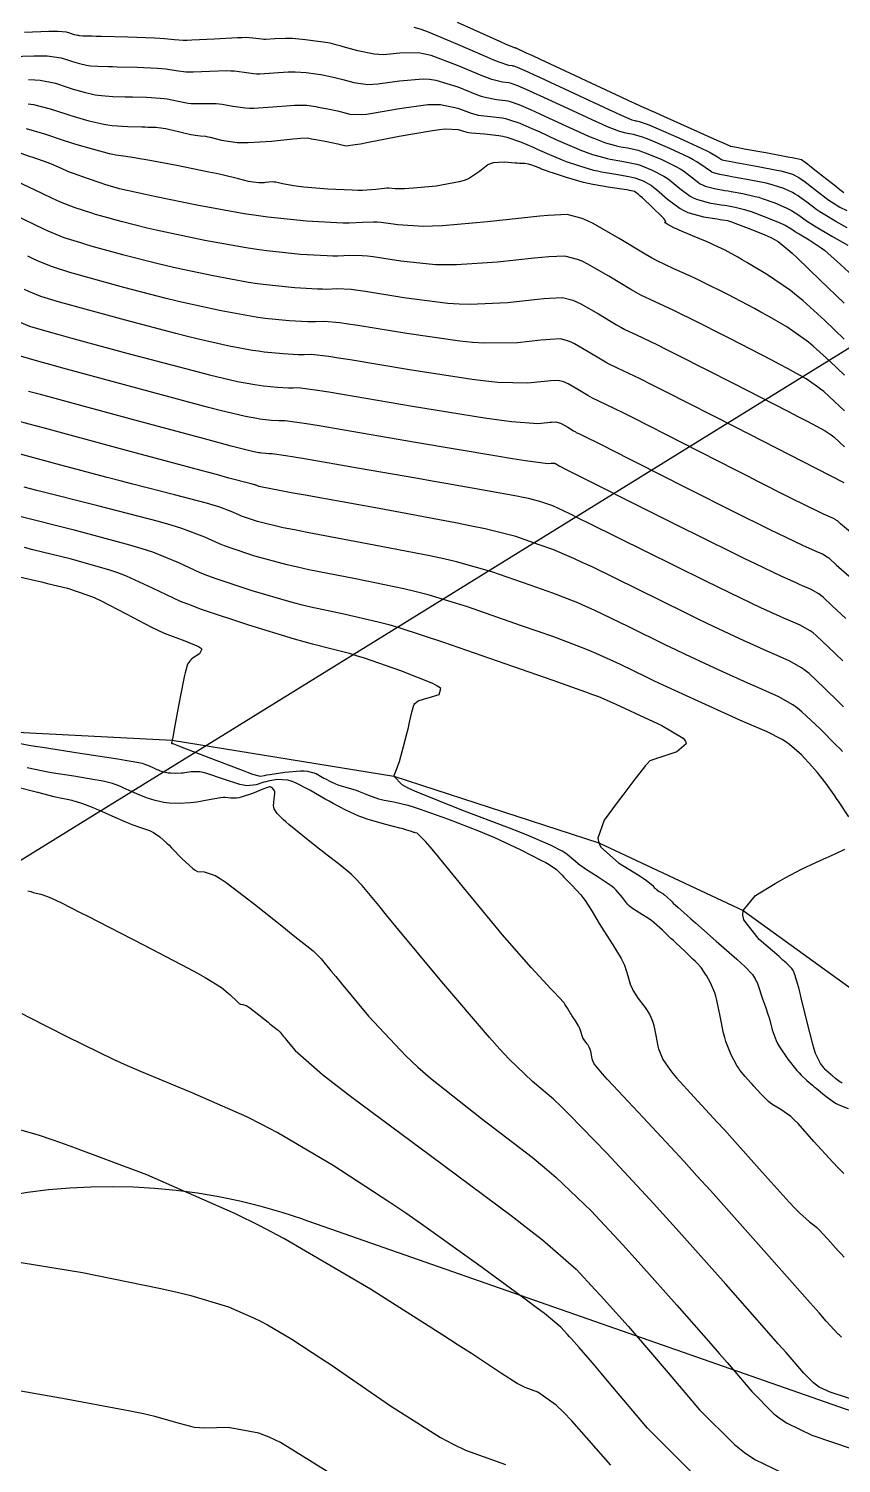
# Model space of a CAD drawing. Header units: metres. Extents: x 837475 to 838479, y 1189012 to 1191015.
# Drawn here: x 837764.1 to 837819.8, y 1190112.8 to 1190211.1 of the extents above; entities that cross this region are included whole.
import ezdxf

# ---------------------------------------------------------------- set-up
doc = ezdxf.new("R2010")
doc.units = ezdxf.units.M
doc.header["$LTSCALE"] = 0.3
for name, color, linetype in [('CORREDORVIA', 70, 'Continuous'), ('COTAS 10', 1, 'Continuous'), ('COTAS INT', 252, 'Continuous'), ('DRENAJE', 5, 'Continuous'), ('VIA2', 121, 'Continuous')]:
    doc.layers.add(name, color=color, linetype=linetype)

msp = doc.modelspace()

# ---------------------------------------------------------------- linework, layer by layer
at = {"layer": 'CORREDORVIA'}
msp.add_lwpolyline([(837910.67578, 1191000.96488), (838157.033, 1190996.193), (838237.174, 1190821.339), (838237.001, 1190602.875), (838240.0305, 1190437.1985), (838223.5365, 1190366.2715), (838212.196, 1190288.9195), (838227.642, 1189916.876), (838080.482, 1189451.8445), (837860.4834, 1189307.12351), (837593.19071, 1189234.39948), (837744.4868, 1189686.6093), (837750.277, 1189933.973), (837710.4905, 1190057.959), (837731.595, 1190134.414), (837885.383, 1190229.429), (837983.18356, 1190344.11971), (837817.55386, 1190502.18733), (837798.03286, 1190660.16958), (837963.57418, 1190795.98182)], close=True, dxfattribs=at)
at = {"layer": 'COTAS 10'}
for points in [[(837764.081, 1190207.606), (837764.503, 1190207.587), (837764.885, 1190207.556), (837765.938, 1190207.352), (837766.722, 1190207.089), (837766.936, 1190207.021), (837767.147, 1190206.956), (837767.896, 1190206.736), (837768.646, 1190206.568), (837768.858, 1190206.534), (837769.072, 1190206.506), (837769.862, 1190206.451), (837770.705, 1190206.431), (837770.952, 1190206.425), (837771.206, 1190206.418), (837772.171, 1190206.391), (837773.113, 1190206.333), (837773.352, 1190206.307), (837773.581, 1190206.276), (837774.33, 1190206.126), (837775.032, 1190205.991), (837775.232, 1190205.97), (837775.435, 1190205.956), (837776.186, 1190205.963), (837776.944, 1190205.967), (837777.151, 1190205.951), (837777.356, 1190205.928), (837778.085, 1190205.783), (837778.942, 1190205.656), (837779.227, 1190205.645), (837779.533, 1190205.644), (837780.814, 1190205.724), (837782.034, 1190205.831), (837782.302, 1190205.848), (837782.54, 1190205.858), (837783.148, 1190205.845), (837783.62, 1190205.775), (837783.772, 1190205.749), (837783.934, 1190205.721), (837784.593, 1190205.595), (837785.263, 1190205.452), (837785.431, 1190205.413), (837785.591, 1190205.374), (837786.105, 1190205.236), (837786.908, 1190205.211), (837787.25, 1190205.243), (837787.645, 1190205.294), (837789.502, 1190205.618), (837791.453, 1190205.887), (837791.906, 1190205.902), (837792.321, 1190205.892), (837793.505, 1190205.64), (837794.419, 1190205.296), (837794.663, 1190205.228), (837794.904, 1190205.171), (837795.742, 1190205.063), (837796.544, 1190204.974), (837796.762, 1190204.931), (837796.978, 1190204.878), (837797.742, 1190204.618), (837798.579, 1190204.256), (837798.841, 1190204.14), (837799.116, 1190204.016), (837800.22, 1190203.509), (837801.329, 1190203.014), (837801.607, 1190202.898), (837801.874, 1190202.79), (837802.733, 1190202.478), (837803.514, 1190202.254), (837803.731, 1190202.202), (837803.949, 1190202.155), (837804.735, 1190202.021), (837805.535, 1190201.863), (837805.761, 1190201.8), (837805.988, 1190201.729), (837806.822, 1190201.406), (837807.629, 1190200.983), (837807.838, 1190200.849), (837808.042, 1190200.709), (837808.728, 1190200.143), (837809.427, 1190199.621), (837809.639, 1190199.509), (837809.858, 1190199.411), (837810.716, 1190199.172), (837811.545, 1190199.035), (837811.746, 1190199.001), (837811.935, 1190198.969), (837812.515, 1190198.867), (837813.14, 1190198.706), (837813.357, 1190198.637), (837813.594, 1190198.557), (837814.612, 1190198.18), (837815.569, 1190197.79), (837815.768, 1190197.703), (837815.939, 1190197.624), (837816.317, 1190197.412), (837816.629, 1190197.198), (837816.758, 1190197.117), (837816.905, 1190197.027), (837817.589, 1190196.626), (837818.405, 1190196.087), (837818.635, 1190195.91), (837818.867, 1190195.722), (837819.722, 1190194.944), (837820.628, 1190194.116)], [(837762.707, 1190198.541), (837764.578, 1190197.624), (837765.008, 1190197.423), (837765.4, 1190197.246), (837766.499, 1190196.796), (837767.633, 1190196.435), (837768.047, 1190196.312), (837768.505, 1190196.18), (837770.52, 1190195.623), (837772.87, 1190195.023), (837773.539, 1190194.865), (837774.216, 1190194.709), (837776.728, 1190194.173), (837779.146, 1190193.733), (837779.764, 1190193.639), (837780.361, 1190193.557), (837782.33, 1190193.357), (837783.884, 1190193.272), (837784.218, 1190193.262), (837784.51, 1190193.257), (837785.219, 1190193.289), (837786.187, 1190193.239), (837786.643, 1190193.182), (837787.181, 1190193.107), (837789.8, 1190192.684), (837792.808, 1190192.301), (837793.59, 1190192.251), (837794.35, 1190192.227), (837796.912, 1190192.342), (837798.962, 1190192.56), (837799.4, 1190192.601), (837799.781, 1190192.632), (837800.687, 1190192.674), (837801.391, 1190192.492), (837801.645, 1190192.383), (837801.924, 1190192.249), (837803.144, 1190191.55), (837804.385, 1190190.803), (837804.677, 1190190.638), (837804.947, 1190190.491), (837805.737, 1190190.112), (837807.147, 1190189.448), (837807.807, 1190189.122), (837808.585, 1190188.733), (837812.371, 1190186.816), (837816.108, 1190184.902), (837816.855, 1190184.516), (837817.478, 1190184.192), (837818.687, 1190183.542), (837819.077, 1190183.275), (837819.184, 1190183.193), (837819.289, 1190183.107), (837819.665, 1190182.766), (837819.997, 1190182.448)], [(837819.878, 1190167.806), (837818.884, 1190168.76), (837818.059, 1190169.535), (837817.847, 1190169.705), (837817.643, 1190169.855), (837816.97, 1190170.239), (837816.175, 1190170.579), (837815.895, 1190170.702), (837815.59, 1190170.839), (837814.269, 1190171.436), (837812.154, 1190172.441), (837811.347, 1190172.833), (837810.444, 1190173.275), (837806.385, 1190175.285), (837802.556, 1190177.182), (837801.798, 1190177.554), (837801.172, 1190177.859), (837800.002, 1190178.403), (837799.676, 1190178.517), (837799.118, 1190178.712), (837798.336, 1190178.904), (837797.978, 1190178.979), (837797.557, 1190179.062), (837795.523, 1190179.44), (837792.678, 1190179.946), (837791.745, 1190180.109), (837790.75, 1190180.283), (837786.636, 1190180.996), (837782.986, 1190181.622), (837782.283, 1190181.74), (837781.715, 1190181.835), (837780.777, 1190181.979), (837780.672, 1190181.975), (837780.628, 1190181.975), (837780.578, 1190181.977), (837780.347, 1190181.989), (837780.054, 1190182.019), (837779.965, 1190182.031), (837779.873, 1190182.045), (837779.513, 1190182.111), (837777.978, 1190182.504), (837777.146, 1190182.724), (837776.137, 1190182.993), (837771.02, 1190184.368), (837765.913, 1190185.75), (837764.909, 1190186.025), (837764.083, 1190186.251)], [(837819.967, 1190132.679), (837819.576, 1190133.064), (837819.196, 1190133.454), (837817.907, 1190134.889), (837816.816, 1190136.112), (837816.559, 1190136.367), (837816.322, 1190136.585), (837815.633, 1190137.071), (837815.081, 1190137.386), (837814.932, 1190137.496), (837814.784, 1190137.616), (837814.261, 1190138.132), (837813.784, 1190138.668), (837813.664, 1190138.8), (837813.55, 1190138.926), (837813.183, 1190139.321), (837812.838, 1190139.762), (837812.737, 1190139.917), (837812.634, 1190140.086), (837812.243, 1190140.813), (837811.877, 1190141.716), (837811.79, 1190141.996), (837811.71, 1190142.289), (837811.47, 1190143.454), (837811.25, 1190144.566), (837811.181, 1190144.826), (837811.109, 1190145.065), (837810.823, 1190145.753), (837810.535, 1190146.246), (837810.463, 1190146.362), (837810.394, 1190146.47), (837810.169, 1190146.785), (837809.877, 1190147.109), (837809.765, 1190147.223), (837809.64, 1190147.347), (837809.074, 1190147.881), (837808.44, 1190148.472), (837808.272, 1190148.632), (837808.107, 1190148.791), (837807.538, 1190149.351), (837806.966, 1190149.864), (837806.799, 1190149.992), (837806.629, 1190150.114), (837805.985, 1190150.507), (837805.394, 1190150.887), (837805.258, 1190151.001), (837805.133, 1190151.12), (837804.78, 1190151.581), (837804.36, 1190152.092), (837804.192, 1190152.241), (837804.002, 1190152.394), (837803.131, 1190152.975), (837802.253, 1190153.526), (837802.058, 1190153.66), (837801.884, 1190153.786), (837801.43, 1190154.176), (837800.997, 1190154.535), (837800.836, 1190154.642), (837800.657, 1190154.753), (837799.863, 1190155.181), (837798.375, 1190155.821), (837797.758, 1190156.065), (837797.053, 1190156.339), (837793.768, 1190157.571), (837790.705, 1190158.794), (837790.139, 1190159.062), (837789.696, 1190159.299), (837789.115, 1190159.904), (837789.351, 1190160.459), (837789.423, 1190160.666), (837789.497, 1190160.896), (837789.787, 1190161.92), (837790.057, 1190162.982), (837790.118, 1190163.237), (837790.173, 1190163.475), (837790.325, 1190164.192), (837790.465, 1190164.695), (837790.512, 1190164.797), (837790.564, 1190164.884), (837790.782, 1190165.064), (837791.149, 1190165.175), (837791.295, 1190165.218), (837791.459, 1190165.267), (837792.212, 1190165.489), (837792.345, 1190165.896), (837792.119, 1190166.061), (837791.779, 1190166.249), (837789.602, 1190167.12), (837787.101, 1190167.967), (837786.558, 1190168.141), (837786.078, 1190168.288), (837784.884, 1190168.6), (837783.539, 1190168.935), (837782.965, 1190169.098), (837782.303, 1190169.29), (837779.184, 1190170.236), (837775.924, 1190171.32), (837775.174, 1190171.6), (837774.489, 1190171.87), (837772.567, 1190172.772), (837770.797, 1190173.592), (837770.207, 1190173.811), (837769.576, 1190174.026), (837766.937, 1190174.776), (837764.383, 1190175.408), (837763.804, 1190175.549)], [(837764.032, 1190152.038), (837764.228, 1190151.988), (837764.408, 1190151.941), (837764.923, 1190151.806), (837765.39, 1190151.65), (837765.54, 1190151.59), (837765.698, 1190151.523), (837766.342, 1190151.221), (837767.629, 1190150.569), (837768.192, 1190150.282), (837768.846, 1190149.948), (837771.954, 1190148.356), (837775.023, 1190146.753), (837775.652, 1190146.412), (837776.184, 1190146.116), (837777.309, 1190145.42), (837777.761, 1190145.041), (837777.87, 1190144.945), (837777.971, 1190144.852), (837778.277, 1190144.551), (837778.509, 1190144.339), (837778.563, 1190144.303), (837778.613, 1190144.277), (837778.758, 1190144.265), (837778.998, 1190144.188), (837779.109, 1190144.122), (837779.238, 1190144.036), (837779.863, 1190143.56), (837780.495, 1190143.053), (837780.628, 1190142.946), (837780.743, 1190142.854), (837781.01, 1190142.646), (837781.148, 1190142.534), (837781.183, 1190142.503), (837781.216, 1190142.472), (837781.321, 1190142.359), (837781.537, 1190142.099), (837781.641, 1190141.975), (837781.763, 1190141.827), (837782.361, 1190141.108), (837784.222, 1190139.477), (837785.141, 1190138.755), (837786.234, 1190137.917), (837791.64, 1190133.914), (837797.151, 1190129.821), (837798.311, 1190128.926), (837799.311, 1190128.134), (837801.602, 1190126.136), (837802.912, 1190124.73), (837803.294, 1190124.312), (837803.685, 1190123.881), (837805.167, 1190122.222), (837806.854, 1190120.286), (837807.373, 1190119.681), (837807.916, 1190119.046), (837810.068, 1190116.503), (837812.455, 1190114.119), (837813.146, 1190113.584), (837813.85, 1190113.103), (837816.503, 1190111.819)]]:
    msp.add_lwpolyline(points, dxfattribs=at)
at = {"layer": 'COTAS INT'}
for points in [[(837819.956, 1190199.842), (837819.691, 1190200.042), (837819.548, 1190200.154), (837819.375, 1190200.291), (837818.5, 1190200.988), (837817.626, 1190201.683), (837817.455, 1190201.817), (837817.313, 1190201.927), (837817.056, 1190202.114), (837816.645, 1190202.198), (837816.407, 1190202.244), (837816.116, 1190202.298), (837814.615, 1190202.574), (837813.121, 1190202.846), (837812.834, 1190202.898), (837812.602, 1190202.94), (837812.221, 1190203.009), (837812.199, 1190203.015), (837812.193, 1190203.018), (837812.188, 1190203.021), (837812.17, 1190203.034), (837811.712, 1190203.245), (837811.429, 1190203.372), (837811.079, 1190203.529), (837809.251, 1190204.346), (837807.424, 1190205.16), (837807.075, 1190205.315), (837806.793, 1190205.44), (837806.342, 1190205.639), (837806.333, 1190205.641), (837806.331, 1190205.641), (837806.328, 1190205.642), (837806.32, 1190205.644), (837805.642, 1190205.959), (837805.217, 1190206.156), (837804.69, 1190206.402), (837799.168, 1190208.972), (837798.637, 1190209.219), (837798.208, 1190209.419), (837797.504, 1190209.745), (837797.462, 1190209.759), (837797.45, 1190209.762), (837797.439, 1190209.765), (837797.395, 1190209.769), (837796.767, 1190210.036), (837796.386, 1190210.203), (837795.916, 1190210.411), (837793.473, 1190211.501)], [(837820.195, 1190197.449), (837819.401, 1190197.873), (837818.53, 1190198.401), (837818.31, 1190198.545), (837818.098, 1190198.689), (837817.409, 1190199.2), (837816.783, 1190199.653), (837816.611, 1190199.76), (837816.441, 1190199.859), (837815.834, 1190200.147), (837815.12, 1190200.378), (837814.882, 1190200.44), (837814.628, 1190200.502), (837813.565, 1190200.72), (837812.528, 1190200.907), (837812.29, 1190200.95), (837812.074, 1190200.988), (837811.468, 1190201.091), (837811.028, 1190201.213), (837810.916, 1190201.264), (837810.807, 1190201.321), (837810.449, 1190201.588), (837809.877, 1190201.977), (837809.634, 1190202.111), (837809.354, 1190202.256), (837808.036, 1190202.876), (837806.706, 1190203.445), (837806.418, 1190203.558), (837806.164, 1190203.651), (837805.539, 1190203.83), (837805.141, 1190203.898), (837805.031, 1190203.922), (837804.921, 1190203.948), (837804.526, 1190204.061), (837803.758, 1190204.375), (837803.412, 1190204.527), (837803.009, 1190204.708), (837801.076, 1190205.597), (837799.142, 1190206.494), (837798.739, 1190206.68), (837798.393, 1190206.838), (837797.623, 1190207.182), (837797.22, 1190207.319), (837797.106, 1190207.346), (837796.991, 1190207.37), (837796.569, 1190207.416), (837795.835, 1190207.603), (837795.525, 1190207.716), (837795.168, 1190207.854), (837793.489, 1190208.57), (837791.675, 1190209.24), (837791.233, 1190209.349), (837790.816, 1190209.424), (837789.526, 1190209.418), (837788.401, 1190209.305), (837788.088, 1190209.313), (837787.774, 1190209.337), (837786.638, 1190209.565), (837785.654, 1190209.85), (837785.436, 1190209.91), (837785.243, 1190209.962), (837784.743, 1190210.084), (837784.277, 1190210.163), (837784.104, 1190210.189), (837783.913, 1190210.216), (837783.065, 1190210.327), (837782.151, 1190210.412), (837781.918, 1190210.422), (837781.694, 1190210.426), (837780.958, 1190210.394), (837780.344, 1190210.355), (837780.197, 1190210.356), (837780.061, 1190210.361), (837779.65, 1190210.422), (837779.009, 1190210.472), (837778.726, 1190210.47), (837778.398, 1190210.462), (837776.835, 1190210.379), (837775.281, 1190210.294), (837774.959, 1190210.284), (837774.683, 1190210.28), (837774.077, 1190210.319), (837773.407, 1190210.395), (837773.09, 1190210.414), (837772.717, 1190210.434), (837770.897, 1190210.499), (837769.091, 1190210.551), (837768.727, 1190210.561), (837768.421, 1190210.569), (837767.807, 1190210.586), (837767.58, 1190210.602), (837767.519, 1190210.61), (837767.458, 1190210.619), (837767.243, 1190210.668), (837767.028, 1190210.731), (837766.967, 1190210.749), (837766.906, 1190210.769), (837766.681, 1190210.844), (837766.1, 1190210.89), (837765.815, 1190210.89), (837765.475, 1190210.886), (837763.799, 1190210.825)], [(837790.497, 1190211.192), (837790.896, 1190211.072), (837791.352, 1190210.914), (837793.481, 1190210.036), (837795.542, 1190209.133), (837795.955, 1190208.959), (837796.301, 1190208.82), (837796.982, 1190208.593), (837797.215, 1190208.567), (837797.278, 1190208.554), (837797.341, 1190208.539), (837797.563, 1190208.463), (837798.3, 1190208.128), (837798.688, 1190207.949), (837799.155, 1190207.733), (837801.504, 1190206.641), (837803.85, 1190205.555), (837804.315, 1190205.342), (837804.7, 1190205.167), (837805.423, 1190204.853), (837805.625, 1190204.795), (837805.681, 1190204.781), (837805.737, 1190204.769), (837805.94, 1190204.735), (837806.479, 1190204.546), (837806.746, 1190204.436), (837807.065, 1190204.302), (837808.644, 1190203.611), (837810.217, 1190202.893), (837810.532, 1190202.741), (837810.795, 1190202.611), (837811.309, 1190202.311), (837811.497, 1190202.171), (837811.554, 1190202.141), (837811.613, 1190202.114), (837811.844, 1190202.05), (837812.338, 1190201.964), (837812.562, 1190201.924), (837812.825, 1190201.877), (837814.09, 1190201.647), (837815.372, 1190201.4), (837815.645, 1190201.342), (837815.882, 1190201.288), (837816.445, 1190201.13), (837816.877, 1190200.893), (837817.033, 1190200.789), (837817.205, 1190200.668), (837817.954, 1190200.094), (837818.737, 1190199.49), (837818.929, 1190199.35), (837819.11, 1190199.222), (837819.678, 1190198.858), (837820.166, 1190198.637)], [(837762.134, 1190209.162), (837764.452, 1190209.231), (837764.939, 1190209.228), (837765.358, 1190209.217), (837766.309, 1190209.098), (837766.814, 1190208.929), (837766.951, 1190208.885), (837767.087, 1190208.843), (837767.569, 1190208.702), (837768.052, 1190208.594), (837768.188, 1190208.572), (837768.326, 1190208.554), (837768.835, 1190208.519), (837769.563, 1190208.5), (837769.84, 1190208.493), (837770.149, 1190208.484), (837771.534, 1190208.445), (837772.915, 1190208.383), (837773.221, 1190208.361), (837773.494, 1190208.335), (837774.203, 1190208.222), (837774.858, 1190208.136), (837775.096, 1190208.127), (837775.358, 1190208.125), (837776.511, 1190208.171), (837777.671, 1190208.215), (837777.938, 1190208.211), (837778.182, 1190208.2), (837778.868, 1190208.102), (837779.501, 1190208.009), (837779.712, 1190208), (837779.939, 1190207.999), (837780.886, 1190208.059), (837781.864, 1190208.129), (837782.11, 1190208.135), (837782.345, 1190208.135), (837783.106, 1190208.086), (837783.766, 1190207.995), (837783.938, 1190207.969), (837784.105, 1190207.942), (837784.668, 1190207.839), (837785.253, 1190207.707), (837785.434, 1190207.662), (837785.622, 1190207.612), (837786.371, 1190207.4), (837787.341, 1190207.274), (837787.669, 1190207.278), (837788.023, 1190207.299), (837789.514, 1190207.518), (837791.134, 1190207.655), (837791.569, 1190207.625), (837791.998, 1190207.566), (837793.497, 1190207.105), (837794.793, 1190206.575), (837795.094, 1190206.472), (837795.37, 1190206.387), (837796.156, 1190206.239), (837796.768, 1190206.172), (837796.934, 1190206.138), (837797.099, 1190206.098), (837797.682, 1190205.9), (837798.486, 1190205.547), (837798.79, 1190205.41), (837799.129, 1190205.255), (837800.648, 1190204.553), (837802.169, 1190203.861), (837802.51, 1190203.712), (837802.816, 1190203.583), (837803.63, 1190203.27), (837804.218, 1190203.101), (837804.381, 1190203.062), (837804.545, 1190203.026), (837805.137, 1190202.925), (837805.85, 1190202.757), (837806.089, 1190202.679), (837806.347, 1190202.587), (837807.429, 1190202.141), (837808.491, 1190201.619), (837808.736, 1190201.48), (837808.96, 1190201.343), (837809.589, 1190200.866), (837810.117, 1190200.471), (837810.277, 1190200.386), (837810.443, 1190200.312), (837811.092, 1190200.131), (837811.809, 1190200.011), (837812.018, 1190199.975), (837812.232, 1190199.938), (837813.04, 1190199.794), (837813.884, 1190199.604), (837814.12, 1190199.539), (837814.357, 1190199.468), (837815.223, 1190199.163), (837816.005, 1190198.824), (837816.19, 1190198.731), (837816.361, 1190198.638), (837816.863, 1190198.306), (837817.46, 1190197.888), (837817.691, 1190197.741), (837817.95, 1190197.581), (837819.123, 1190196.888), (837820.225, 1190196.261)], [(837764.067, 1190205.945), (837764.412, 1190205.895), (837765.566, 1190205.606), (837766.631, 1190205.249), (837766.92, 1190205.157), (837767.206, 1190205.068), (837768.222, 1190204.771), (837769.239, 1190204.542), (837769.527, 1190204.496), (837769.818, 1190204.458), (837770.89, 1190204.384), (837771.847, 1190204.362), (837772.065, 1190204.357), (837772.263, 1190204.352), (837772.807, 1190204.337), (837773.311, 1190204.283), (837773.483, 1190204.253), (837773.668, 1190204.216), (837774.456, 1190204.029), (837775.207, 1190203.847), (837775.369, 1190203.813), (837775.511, 1190203.787), (837775.861, 1190203.754), (837776.217, 1190203.719), (837776.363, 1190203.691), (837776.53, 1190203.656), (837777.303, 1190203.463), (837778.382, 1190203.304), (837778.742, 1190203.289), (837779.128, 1190203.288), (837780.742, 1190203.389), (837782.204, 1190203.534), (837782.494, 1190203.56), (837782.735, 1190203.581), (837783.19, 1190203.603), (837783.474, 1190203.555), (837783.606, 1190203.53), (837783.762, 1190203.5), (837784.518, 1190203.35), (837785.274, 1190203.197), (837785.429, 1190203.164), (837785.56, 1190203.136), (837785.839, 1190203.071), (837786.475, 1190203.148), (837786.832, 1190203.209), (837787.267, 1190203.288), (837789.491, 1190203.718), (837791.772, 1190204.119), (837792.243, 1190204.179), (837792.644, 1190204.218), (837793.514, 1190204.175), (837794.045, 1190204.017), (837794.233, 1190203.984), (837794.438, 1190203.955), (837795.329, 1190203.886), (837796.321, 1190203.777), (837796.59, 1190203.723), (837796.857, 1190203.658), (837797.801, 1190203.337), (837798.672, 1190202.966), (837798.892, 1190202.87), (837799.103, 1190202.777), (837799.792, 1190202.465), (837800.488, 1190202.167), (837800.705, 1190202.083), (837800.932, 1190201.998), (837801.837, 1190201.687), (837802.811, 1190201.407), (837803.082, 1190201.342), (837803.352, 1190201.283), (837804.334, 1190201.116), (837805.221, 1190200.968), (837805.432, 1190200.921), (837805.629, 1190200.872), (837806.215, 1190200.671), (837806.766, 1190200.346), (837806.941, 1190200.219), (837807.125, 1190200.075), (837807.868, 1190199.42), (837808.737, 1190198.771), (837809, 1190198.632), (837809.273, 1190198.51), (837810.34, 1190198.213), (837811.281, 1190198.059), (837811.475, 1190198.027), (837811.639, 1190198), (837811.989, 1190197.94), (837812.333, 1190197.833), (837812.492, 1190197.776), (837812.68, 1190197.707), (837813.59, 1190197.357), (837814.542, 1190196.968), (837814.756, 1190196.874), (837814.949, 1190196.786), (837815.464, 1190196.518), (837816.129, 1190195.974), (837816.416, 1190195.712), (837816.747, 1190195.402), (837818.316, 1190193.883), (837819.985, 1190192.291)], [(837819.988, 1190189.83), (837818.653, 1190191.104), (837817.146, 1190192.474), (837816.722, 1190192.819), (837816.295, 1190193.15), (837814.727, 1190194.222), (837813.317, 1190195.074), (837812.99, 1190195.266), (837812.69, 1190195.44), (837811.834, 1190195.909), (837811.078, 1190196.272), (837810.841, 1190196.379), (837810.592, 1190196.488), (837809.592, 1190196.907), (837808.675, 1190197.288), (837808.478, 1190197.375), (837808.305, 1190197.453), (837807.888, 1190197.667), (837807.711, 1190197.792), (837807.69, 1190197.814), (837807.68, 1190197.831), (837807.746, 1190197.848), (837807.697, 1190197.989), (837807.615, 1190198.085), (837807.503, 1190198.205), (837806.854, 1190198.842), (837806.15, 1190199.495), (837806.005, 1190199.624), (837805.88, 1190199.732), (837805.608, 1190199.936), (837805.27, 1190200.014), (837805.104, 1190200.043), (837804.906, 1190200.074), (837803.932, 1190200.211), (837802.756, 1190200.411), (837802.432, 1190200.482), (837802.107, 1190200.56), (837800.94, 1190200.895), (837799.99, 1190201.206), (837799.802, 1190201.268), (837799.648, 1190201.32), (837799.364, 1190201.421), (837799.239, 1190201.475), (837799.185, 1190201.498), (837799.123, 1190201.525), (837798.828, 1190201.649), (837798.503, 1190201.768), (837798.421, 1190201.791), (837798.342, 1190201.81), (837798.09, 1190201.844), (837797.738, 1190201.863), (837797.597, 1190201.873), (837797.437, 1190201.885), (837796.704, 1190201.945), (837795.921, 1190201.892), (837795.729, 1190201.833), (837795.548, 1190201.754), (837794.988, 1190201.309), (837794.235, 1190200.809), (837793.933, 1190200.696), (837793.591, 1190200.593), (837792.018, 1190200.313), (837790.469, 1190200.157), (837790.141, 1190200.133), (837789.858, 1190200.117), (837789.2, 1190200.128), (837788.773, 1190200.158), (837788.634, 1190200.155), (837788.487, 1190200.147), (837787.884, 1190200.075), (837786.978, 1190200.016), (837786.64, 1190200.016), (837786.264, 1190200.023), (837784.593, 1190200.106), (837782.949, 1190200.238), (837782.591, 1190200.276), (837782.274, 1190200.314), (837781.48, 1190200.458), (837781.019, 1190200.567), (837780.913, 1190200.584), (837780.816, 1190200.594), (837780.543, 1190200.584), (837780.311, 1190200.545), (837780.24, 1190200.538), (837780.165, 1190200.532), (837779.871, 1190200.524), (837779.467, 1190200.568), (837779.323, 1190200.595), (837779.166, 1190200.629), (837778.482, 1190200.804), (837777.363, 1190201.074), (837776.93, 1190201.168), (837776.445, 1190201.27), (837774.249, 1190201.709), (837772.14, 1190202.106), (837771.709, 1190202.182), (837771.345, 1190202.244), (837770.582, 1190202.347), (837770.069, 1190202.421), (837769.863, 1190202.466), (837769.628, 1190202.521), (837768.548, 1190202.805), (837767.266, 1190203.181), (837766.904, 1190203.293), (837766.539, 1190203.409), (837765.195, 1190203.86), (837763.94, 1190204.235)], [(837819.991, 1190187.37), (837818.99, 1190188.324), (837817.861, 1190189.352), (837817.543, 1190189.61), (837817.222, 1190189.858), (837816.047, 1190190.662), (837814.704, 1190191.447), (837814.278, 1190191.683), (837813.829, 1190191.927), (837812.013, 1190192.878), (837810.247, 1190193.759), (837809.83, 1190193.96), (837809.443, 1190194.142), (837808.307, 1190194.642), (837807.163, 1190195.191), (837806.772, 1190195.403), (837806.349, 1190195.642), (837804.552, 1190196.723), (837802.785, 1190197.735), (837802.381, 1190197.93), (837802.014, 1190198.088), (837800.995, 1190198.351), (837799.683, 1190198.291), (837799.131, 1190198.245), (837798.497, 1190198.187), (837795.528, 1190197.87), (837792.458, 1190197.593), (837791.76, 1190197.559), (837791.129, 1190197.544), (837789.4, 1190197.646), (837788.242, 1190197.808), (837787.971, 1190197.831), (837787.721, 1190197.844), (837786.995, 1190197.813), (837786.045, 1190197.771), (837785.654, 1190197.777), (837785.206, 1190197.79), (837783.124, 1190197.904), (837780.484, 1190198.172), (837779.684, 1190198.282), (837778.855, 1190198.409), (837775.614, 1190198.997), (837772.712, 1190199.591), (837772.097, 1190199.721), (837771.564, 1190199.836), (837770.32, 1190200.125), (837769.542, 1190200.352), (837769.302, 1190200.427), (837769.053, 1190200.508), (837768.065, 1190200.844), (837767.157, 1190201.172), (837766.958, 1190201.248), (837766.781, 1190201.317), (837766.331, 1190201.512), (837765.971, 1190201.677), (837765.851, 1190201.726), (837765.723, 1190201.778), (837765.186, 1190201.98), (837764.577, 1190202.197), (837764.403, 1190202.258), (837764.227, 1190202.321), (837763.573, 1190202.55)], [(837819.994, 1190184.909), (837819.327, 1190185.545), (837818.575, 1190186.229), (837818.363, 1190186.402), (837818.15, 1190186.567), (837817.367, 1190187.102), (837816.091, 1190187.819), (837815.567, 1190188.099), (837814.969, 1190188.414), (837812.192, 1190189.847), (837809.416, 1190191.246), (837808.818, 1190191.541), (837808.295, 1190191.795), (837807.022, 1190192.377), (837806.055, 1190192.841), (837805.724, 1190193.021), (837805.367, 1190193.222), (837803.848, 1190194.137), (837802.355, 1190194.992), (837802.013, 1190195.157), (837801.702, 1190195.29), (837800.841, 1190195.513), (837799.732, 1190195.462), (837799.265, 1190195.423), (837798.73, 1190195.373), (837796.22, 1190195.106), (837793.404, 1190194.91), (837792.675, 1190194.905), (837791.968, 1190194.923), (837789.6, 1190195.165), (837787.711, 1190195.458), (837787.307, 1190195.507), (837786.954, 1190195.541), (837786.107, 1190195.551), (837785.278, 1190195.514), (837784.936, 1190195.519), (837784.545, 1190195.531), (837782.727, 1190195.631), (837780.422, 1190195.864), (837779.724, 1190195.961), (837779.001, 1190196.071), (837776.171, 1190196.585), (837773.464, 1190197.15), (837772.818, 1190197.293), (837772.217, 1190197.43), (837770.42, 1190197.874), (837769.023, 1190198.266), (837768.675, 1190198.37), (837768.343, 1190198.471), (837767.282, 1190198.82), (837766.274, 1190199.211), (837765.976, 1190199.339), (837765.668, 1190199.476), (837764.489, 1190200.042), (837763.381, 1190200.583)], [(837819.981, 1190179.995), (837812.531, 1190183.795), (837807.747, 1190186.224), (837806.791, 1190186.705), (837805.995, 1190187.103), (837804.452, 1190187.847), (837803.839, 1190188.142), (837803.63, 1190188.256), (837803.403, 1190188.383), (837802.44, 1190188.963), (837801.493, 1190189.505), (837801.276, 1190189.61), (837801.079, 1190189.695), (837800.533, 1190189.836), (837799.83, 1190189.803), (837799.534, 1190189.779), (837799.195, 1190189.747), (837797.603, 1190189.578), (837795.296, 1190189.543), (837794.504, 1190189.597), (837793.647, 1190189.679), (837790, 1190190.203), (837786.65, 1190190.757), (837785.979, 1190190.858), (837785.42, 1190190.936), (837784.331, 1190191.027), (837783.742, 1190191.001), (837783.5, 1190191.005), (837783.223, 1190191.013), (837781.934, 1190191.084), (837780.299, 1190191.249), (837779.805, 1190191.318), (837779.291, 1190191.396), (837777.285, 1190191.76), (837774.969, 1190192.268), (837774.261, 1190192.437), (837773.524, 1190192.617), (837770.62, 1190193.372), (837767.986, 1190194.094), (837767.419, 1190194.255), (837766.923, 1190194.398), (837765.716, 1190194.773), (837764.75, 1190195.168), (837764.405, 1190195.324), (837764.026, 1190195.501)], [(837820.543, 1190176.487), (837819.72, 1190177.18), (837819.513, 1190177.374), (837819.46, 1190177.417), (837819.409, 1190177.454), (837819.24, 1190177.551), (837819.04, 1190177.636), (837818.97, 1190177.667), (837818.893, 1190177.701), (837818.562, 1190177.851), (837817.964, 1190178.136), (837817.719, 1190178.256), (837817.44, 1190178.393), (837816.146, 1190179.035), (837814.114, 1190180.057), (837813.369, 1190180.434), (837812.545, 1190180.851), (837808.915, 1190182.699), (837805.511, 1190184.428), (837804.831, 1190184.77), (837804.265, 1190185.053), (837803.167, 1190185.583), (837802.731, 1190185.792), (837802.582, 1190185.873), (837802.421, 1190185.964), (837801.736, 1190186.376), (837801.062, 1190186.762), (837800.908, 1190186.836), (837800.768, 1190186.897), (837800.379, 1190186.997), (837799.879, 1190186.974), (837799.669, 1190186.957), (837799.427, 1190186.934), (837798.295, 1190186.814), (837796.241, 1190186.86), (837795.419, 1190186.943), (837794.486, 1190187.057), (837790.2, 1190187.722), (837786.119, 1190188.407), (837785.316, 1190188.534), (837784.654, 1190188.633), (837783.442, 1190188.765), (837782.975, 1190188.744), (837782.782, 1190188.747), (837782.562, 1190188.754), (837781.537, 1190188.81), (837780.238, 1190188.942), (837779.845, 1190188.996), (837779.437, 1190189.058), (837777.842, 1190189.348), (837775.721, 1190189.827), (837774.982, 1190190.008), (837774.177, 1190190.211), (837770.72, 1190191.121), (837767.468, 1190192.008), (837766.792, 1190192.197), (837766.213, 1190192.361), (837764.933, 1190192.749), (837764.099, 1190193.09), (837763.801, 1190193.225)], [(837763.448, 1190191.012), (837764.15, 1190190.725), (837765.503, 1190190.325), (837766.164, 1190190.14), (837766.949, 1190189.922), (837770.82, 1190188.87), (837774.83, 1190187.805), (837775.703, 1190187.58), (837776.474, 1190187.386), (837778.399, 1190186.935), (837779.582, 1190186.721), (837779.885, 1190186.674), (837780.177, 1190186.634), (837781.14, 1190186.536), (837781.901, 1190186.495), (837782.064, 1190186.49), (837782.207, 1190186.488), (837782.554, 1190186.503), (837783.887, 1190186.33), (837784.652, 1190186.209), (837785.589, 1190186.056), (837790.4, 1190185.24), (837795.325, 1190184.435), (837796.333, 1190184.289), (837797.187, 1190184.177), (837798.987, 1190184.049), (837799.659, 1190184.121), (837799.803, 1190184.134), (837799.928, 1190184.145), (837800.225, 1190184.158), (837800.456, 1190184.099), (837800.54, 1190184.063), (837800.631, 1190184.019), (837801.031, 1190183.79), (837801.439, 1190183.545), (837801.535, 1190183.49), (837801.623, 1190183.442), (837801.882, 1190183.318), (837802.535, 1190183.003), (837802.871, 1190182.835), (837803.276, 1190182.632), (837805.298, 1190181.604), (837807.872, 1190180.299), (837808.624, 1190179.92), (837809.393, 1190179.533), (837812.311, 1190178.074), (837814.893, 1190176.794), (837815.45, 1190176.521), (837815.938, 1190176.282), (837817.131, 1190175.713), (837817.792, 1190175.414), (837817.945, 1190175.345), (837818.085, 1190175.284), (837818.483, 1190175.113), (837818.82, 1190174.921), (837818.922, 1190174.846), (837819.028, 1190174.761), (837819.441, 1190174.373), (837820.322, 1190173.594)], [(837820.1, 1190170.7), (837819.163, 1190171.567), (837818.543, 1190172.148), (837818.385, 1190172.275), (837818.232, 1190172.388), (837817.726, 1190172.676), (837817.13, 1190172.931), (837816.92, 1190173.024), (837816.691, 1190173.126), (837815.7, 1190173.575), (837813.912, 1190174.428), (837813.18, 1190174.785), (837812.346, 1190175.195), (837808.476, 1190177.113), (837804.673, 1190179.01), (837803.88, 1190179.406), (837803.199, 1190179.746), (837801.682, 1190180.509), (837801.04, 1190180.835), (837800.911, 1190180.9), (837800.805, 1190180.953), (837800.597, 1190181.053), (837800.515, 1190181.093), (837800.487, 1190181.108), (837800.457, 1190181.125), (837800.327, 1190181.203), (837800.2, 1190181.276), (837800.171, 1190181.29), (837800.145, 1190181.301), (837800.072, 1190181.32), (837799.977, 1190181.316), (837799.937, 1190181.312), (837799.892, 1190181.308), (837799.678, 1190181.285), (837798.133, 1190181.494), (837797.248, 1190181.635), (837796.165, 1190181.813), (837790.6, 1190182.759), (837785.058, 1190183.706), (837783.988, 1190183.885), (837783.12, 1190184.027), (837781.666, 1190184.241), (837781.439, 1190184.231), (837781.346, 1190184.233), (837781.24, 1190184.236), (837780.744, 1190184.263), (837780.115, 1190184.327), (837779.925, 1190184.353), (837779.727, 1190184.383), (837778.956, 1190184.523), (837777.226, 1190184.945), (837776.425, 1190185.152), (837775.483, 1190185.399), (837770.92, 1190186.619), (837766.431, 1190187.836), (837765.536, 1190188.082), (837764.793, 1190188.288), (837763.367, 1190188.702)], [(837819.933, 1190164.653), (837819.657, 1190164.912), (837818.605, 1190165.954), (837817.574, 1190166.922), (837817.31, 1190167.134), (837817.055, 1190167.322), (837816.213, 1190167.801), (837815.22, 1190168.226), (837814.871, 1190168.381), (837814.489, 1190168.551), (837812.838, 1190169.298), (837810.627, 1190170.337), (837809.892, 1190170.692), (837809.103, 1190171.075), (837805.808, 1190172.701), (837802.702, 1190174.222), (837802.031, 1190174.539), (837801.444, 1190174.812), (837800.007, 1190175.419), (837799.071, 1190175.746), (837797.47, 1190176.304), (837795.372, 1190176.83), (837794.434, 1190177.027), (837793.34, 1190177.246), (837788.1, 1190178.224), (837783.051, 1190179.135), (837782.078, 1190179.312), (837781.289, 1190179.456), (837779.975, 1190179.704), (837779.876, 1190179.737), (837779.854, 1190179.745), (837779.833, 1190179.754), (837779.775, 1190179.781), (837779.681, 1190179.816), (837779.638, 1190179.829), (837779.587, 1190179.843), (837779.343, 1190179.907), (837777.814, 1190180.314), (837776.954, 1190180.545), (837775.904, 1190180.828), (837770.535, 1190182.274), (837765.178, 1190183.723), (837764.135, 1190184.007), (837763.284, 1190184.239)], [(837819.875, 1190161.584), (837819.671, 1190161.784), (837819.435, 1190162.018), (837818.326, 1190163.147), (837817.089, 1190164.309), (837816.772, 1190164.563), (837816.467, 1190164.789), (837815.456, 1190165.364), (837814.265, 1190165.874), (837813.846, 1190166.059), (837813.387, 1190166.263), (837811.407, 1190167.16), (837809.101, 1190168.234), (837808.437, 1190168.551), (837807.762, 1190168.876), (837805.232, 1190170.118), (837802.848, 1190171.262), (837802.265, 1190171.525), (837801.716, 1190171.764), (837800.011, 1190172.435), (837798.465, 1190172.974), (837795.822, 1190173.897), (837793.422, 1190174.573), (837792.544, 1190174.777), (837791.574, 1190174.99), (837787.296, 1190175.818), (837783.173, 1190176.585), (837782.3, 1190176.758), (837781.543, 1190176.915), (837779.777, 1190177.337), (837778.888, 1190177.633), (837778.684, 1190177.709), (837778.497, 1190177.783), (837777.973, 1190178.029), (837777.13, 1190178.342), (837776.742, 1190178.458), (837776.287, 1190178.588), (837774.088, 1190179.161), (837771.237, 1190179.887), (837770.371, 1190180.112), (837769.473, 1190180.347), (837765.955, 1190181.285), (837762.926, 1190182.104)], [(837820.296, 1190157.105), (837819.634, 1190158.121), (837819.461, 1190158.378), (837819.292, 1190158.625), (837818.718, 1190159.429), (837818.132, 1190160.172), (837817.955, 1190160.381), (837817.772, 1190160.591), (837817.059, 1190161.36), (837816.238, 1190162.073), (837815.987, 1190162.248), (837815.727, 1190162.413), (837814.7, 1190162.927), (837813.31, 1190163.522), (837812.821, 1190163.738), (837812.286, 1190163.976), (837809.976, 1190165.022), (837807.575, 1190166.131), (837806.982, 1190166.41), (837806.421, 1190166.676), (837804.655, 1190167.535), (837802.993, 1190168.302), (837802.498, 1190168.51), (837801.988, 1190168.717), (837800.016, 1190169.451), (837797.86, 1190170.203), (837794.174, 1190171.489), (837791.473, 1190172.316), (837790.655, 1190172.528), (837789.807, 1190172.733), (837786.492, 1190173.412), (837783.295, 1190174.035), (837782.522, 1190174.205), (837781.796, 1190174.373), (837779.58, 1190174.97), (837777.9, 1190175.529), (837777.514, 1190175.673), (837777.161, 1190175.812), (837776.171, 1190176.276), (837774.578, 1190176.868), (837773.846, 1190177.088), (837772.987, 1190177.332), (837768.832, 1190178.415), (837764.659, 1190179.459), (837763.789, 1190179.678)], [(837763.385, 1190177.715), (837767.124, 1190176.785), (837771, 1190175.749), (837771.837, 1190175.497), (837772.571, 1190175.259), (837774.369, 1190174.524), (837775.825, 1190173.841), (837776.344, 1190173.636), (837776.912, 1190173.425), (837779.382, 1190172.603), (837782.05, 1190171.832), (837782.743, 1190171.651), (837783.417, 1190171.485), (837785.688, 1190171.006), (837788.041, 1190170.476), (837788.766, 1190170.279), (837789.523, 1190170.059), (837792.526, 1190169.082), (837797.254, 1190167.432), (837800.02, 1190166.466), (837802.259, 1190165.67), (837802.732, 1190165.496), (837803.139, 1190165.342), (837804.078, 1190164.952), (837804.916, 1190164.552), (837805.26, 1190164.391), (837805.653, 1190164.209), (837807.476, 1190163.372), (837808.935, 1190162.499), (837809.098, 1190162.295), (837809.157, 1190162.107), (837808.5, 1190161.561), (837807.404, 1190161.198), (837807.186, 1190161.125), (837807.006, 1190161.063), (837806.664, 1190160.939), (837806.447, 1190160.718), (837806.345, 1190160.596), (837806.224, 1190160.447), (837805.638, 1190159.688), (837804.884, 1190158.691), (837804.659, 1190158.392), (837804.426, 1190158.083), (837803.523, 1190156.882), (837803.098, 1190155.662), (837803.166, 1190155.341), (837803.314, 1190155.027), (837804.521, 1190153.951), (837805.933, 1190153.088), (837806.212, 1190152.908), (837806.441, 1190152.753), (837806.862, 1190152.407), (837806.992, 1190152.237), (837807.038, 1190152.193), (837807.089, 1190152.151), (837807.307, 1190152.01), (837807.545, 1190151.865), (837807.607, 1190151.82), (837807.669, 1190151.773), (837807.88, 1190151.584), (837808.113, 1190151.356), (837808.188, 1190151.284), (837808.268, 1190151.209), (837808.595, 1190150.905), (837809.215, 1190150.352), (837809.479, 1190150.12), (837809.783, 1190149.854), (837811.217, 1190148.606), (837812.628, 1190147.359), (837812.918, 1190147.093), (837813.164, 1190146.861), (837813.689, 1190146.312), (837813.907, 1190145.969), (837813.959, 1190145.867), (837814.008, 1190145.763), (837814.156, 1190145.364), (837814.297, 1190144.919), (837814.342, 1190144.785), (837814.39, 1190144.647), (837814.582, 1190144.11), (837814.781, 1190143.523), (837814.833, 1190143.352), (837814.883, 1190143.179), (837815.049, 1190142.523), (837815.309, 1190141.803), (837815.418, 1190141.589), (837815.543, 1190141.368), (837816.127, 1190140.516), (837816.744, 1190139.747), (837816.89, 1190139.579), (837817.025, 1190139.429), (837817.423, 1190139.048), (837817.807, 1190138.738), (837817.933, 1190138.633), (837818.069, 1190138.52), (837818.632, 1190138.044), (837819.258, 1190137.584), (837819.433, 1190137.481), (837819.609, 1190137.389), (837820.25, 1190137.146)], [(837762.954, 1190173.665), (837764.558, 1190173.296), (837764.975, 1190173.197), (837765.381, 1190173.101), (837766.749, 1190172.767), (837768.151, 1190172.303), (837768.578, 1190172.124), (837769.022, 1190171.924), (837770.765, 1190171.019), (837772.51, 1190170.099), (837772.954, 1190169.888), (837773.382, 1190169.697), (837774.79, 1190169.169), (837775.733, 1190168.788), (837775.869, 1190168.691), (837775.95, 1190168.596), (837775.791, 1190168.282), (837775.353, 1190167.996), (837775.259, 1190167.919), (837775.177, 1190167.843), (837774.978, 1190167.577), (837774.809, 1190166.98), (837774.746, 1190166.696), (837774.675, 1190166.36), (837774.359, 1190164.716), (837774.065, 1190163.121), (837774.008, 1190162.815), (837773.961, 1190162.568), (837773.88, 1190162.167), (837773.876, 1190162.153), (837773.878, 1190162.15), (837773.882, 1190162.147), (837773.906, 1190162.14), (837773.933, 1190162.136), (837773.938, 1190162.135), (837773.942, 1190162.134), (837773.95, 1190162.133), (837773.951, 1190162.133), (837773.957, 1190162.13), (837773.966, 1190162.13), (837774.419, 1190161.956), (837774.704, 1190161.846), (837775.058, 1190161.709), (837776.912, 1190160.992), (837778.781, 1190160.28), (837779.144, 1190160.147), (837779.44, 1190160.042), (837779.951, 1190159.891), (837780.255, 1190159.952), (837780.42, 1190159.98), (837780.621, 1190160.012), (837781.637, 1190160.169), (837782.726, 1190160.268), (837782.972, 1190160.264), (837783.194, 1190160.247), (837783.794, 1190160.073), (837784.214, 1190159.829), (837784.322, 1190159.768), (837784.426, 1190159.711), (837784.77, 1190159.526), (837785.125, 1190159.368), (837785.236, 1190159.327), (837785.353, 1190159.287), (837785.82, 1190159.151), (837786.364, 1190158.989), (837786.529, 1190158.932), (837786.701, 1190158.871), (837787.372, 1190158.605), (837788.072, 1190158.351), (837788.261, 1190158.296), (837788.448, 1190158.247), (837789.108, 1190158.129), (837790.066, 1190157.908), (837790.441, 1190157.795), (837790.863, 1190157.66), (837792.785, 1190156.984), (837794.916, 1190156.157), (837795.471, 1190155.926), (837796.01, 1190155.695), (837797.827, 1190154.852), (837799.244, 1190154.13), (837799.53, 1190153.975), (837799.771, 1190153.839), (837800.258, 1190153.51), (837800.535, 1190153.222), (837800.643, 1190153.113), (837800.765, 1190152.991), (837801.32, 1190152.442), (837801.925, 1190151.779), (837802.078, 1190151.585), (837802.225, 1190151.386), (837802.706, 1190150.628), (837803.193, 1190149.798), (837803.344, 1190149.554), (837803.502, 1190149.303), (837804.132, 1190148.347), (837804.7, 1190147.415), (837804.819, 1190147.18), (837804.922, 1190146.955), (837805.156, 1190146.225), (837805.343, 1190145.583), (837805.416, 1190145.413), (837805.498, 1190145.247), (837805.872, 1190144.677), (837806.258, 1190144.17), (837806.348, 1190144.044), (837806.431, 1190143.924), (837806.668, 1190143.544), (837806.845, 1190143.121), (837806.889, 1190142.973), (837806.931, 1190142.813), (837807.067, 1190142.128), (837807.215, 1190141.41), (837807.264, 1190141.23), (837807.318, 1190141.057), (837807.543, 1190140.501), (837808.025, 1190139.798), (837808.24, 1190139.534), (837808.491, 1190139.239), (837809.694, 1190137.922), (837811.283, 1190136.211), (837811.778, 1190135.668), (837812.296, 1190135.094), (837814.366, 1190132.772), (837816.215, 1190130.72), (837816.595, 1190130.317), (837816.917, 1190129.985), (837817.6, 1190129.382), (837817.979, 1190129.114), (837818.109, 1190128.994), (837818.25, 1190128.854), (837818.85, 1190128.183), (837819.558, 1190127.393), (837819.767, 1190127.18), (837819.982, 1190126.968)], [(837819.793, 1190121.476), (837819.684, 1190121.597), (837819.659, 1190121.622), (837819.636, 1190121.644), (837819.567, 1190121.692), (837818.752, 1190122.584), (837818.258, 1190123.138), (837817.647, 1190123.825), (837814.471, 1190127.413), (837810.809, 1190131.521), (837809.891, 1190132.535), (837809.016, 1190133.497), (837806.204, 1190136.524), (837804.145, 1190138.716), (837803.744, 1190139.151), (837803.416, 1190139.511), (837802.843, 1190140.189), (837802.758, 1190140.399), (837802.738, 1190140.464), (837802.72, 1190140.532), (837802.664, 1190140.802), (837802.613, 1190141.061), (837802.597, 1190141.121), (837802.58, 1190141.176), (837802.514, 1190141.336), (837802.424, 1190141.479), (837802.393, 1190141.524), (837802.359, 1190141.572), (837802.213, 1190141.763), (837802.072, 1190141.978), (837802.041, 1190142.041), (837802.014, 1190142.104), (837801.944, 1190142.347), (837801.855, 1190142.622), (837801.817, 1190142.707), (837801.772, 1190142.795), (837801.557, 1190143.146), (837801.32, 1190143.507), (837801.261, 1190143.601), (837801.204, 1190143.693), (837801.02, 1190144.006), (837800.839, 1190144.292), (837800.783, 1190144.367), (837800.726, 1190144.44), (837800.498, 1190144.69), (837800.049, 1190145.156), (837799.852, 1190145.366), (837799.624, 1190145.611), (837798.536, 1190146.786), (837797.036, 1190148.482), (837796.548, 1190149.055), (837796.028, 1190149.674), (837793.888, 1190152.281), (837791.974, 1190154.617), (837791.597, 1190155.063), (837791.286, 1190155.423), (837790.716, 1190156.001), (837790.572, 1190156.026), (837790.53, 1190156.036), (837790.487, 1190156.049), (837790.32, 1190156.11), (837789.932, 1190156.232), (837789.749, 1190156.283), (837789.532, 1190156.342), (837788.476, 1190156.618), (837787.296, 1190156.962), (837787.002, 1190157.063), (837786.721, 1190157.167), (837785.822, 1190157.567), (837784.953, 1190158.032), (837784.691, 1190158.178), (837784.419, 1190158.332), (837783.359, 1190158.947), (837782.332, 1190159.462), (837782.081, 1190159.552), (837781.844, 1190159.619), (837781.112, 1190159.672), (837780.505, 1190159.557), (837780.348, 1190159.518), (837780.196, 1190159.477), (837779.687, 1190159.303), (837779.05, 1190159.246), (837778.818, 1190159.277), (837778.561, 1190159.33), (837777.432, 1190159.693), (837776.31, 1190160.075), (837776.057, 1190160.139), (837775.83, 1190160.186), (837775.219, 1190160.205), (837774.789, 1190160.126), (837774.676, 1190160.111), (837774.565, 1190160.099), (837774.183, 1190160.078), (837773.834, 1190160.092), (837773.743, 1190160.101), (837773.655, 1190160.113), (837773.356, 1190160.177), (837773.064, 1190160.272), (837772.979, 1190160.303), (837772.893, 1190160.337), (837772.569, 1190160.48), (837772.262, 1190160.62), (837772.187, 1190160.652), (837772.116, 1190160.681), (837771.896, 1190160.763), (837771.124, 1190160.908), (837770.706, 1190160.977), (837770.199, 1190161.059), (837767.628, 1190161.458), (837765.048, 1190161.857), (837764.535, 1190161.939), (837764.11, 1190162.008), (837763.302, 1190162.151)], [(837821.316, 1190116.948), (837819.019, 1190117.705), (837818.275, 1190118.065), (837818.077, 1190118.2), (837817.883, 1190118.35), (837817.213, 1190119.019), (837816.002, 1190120.42), (837815.467, 1190121.032), (837814.845, 1190121.74), (837811.877, 1190125.108), (837808.47, 1190128.922), (837807.572, 1190129.911), (837806.693, 1190130.872), (837803.682, 1190134.104), (837801.152, 1190136.707), (837800.576, 1190137.271), (837800.054, 1190137.768), (837798.621, 1190138.996), (837797.011, 1190140.521), (837796.378, 1190141.204), (837795.664, 1190142.001), (837792.406, 1190145.822), (837789.264, 1190149.604), (837788.622, 1190150.377), (837788.078, 1190151.03), (837786.94, 1190152.399), (837786.389, 1190152.99), (837786.216, 1190153.153), (837786.035, 1190153.317), (837785.308, 1190153.906), (837784.458, 1190154.556), (837784.2, 1190154.758), (837783.931, 1190154.97), (837782.875, 1190155.812), (837781.922, 1190156.596), (837781.718, 1190156.77), (837781.539, 1190156.926), (837781.111, 1190157.335), (837780.921, 1190157.661), (837780.894, 1190157.764), (837780.877, 1190157.874), (837780.908, 1190158.32), (837780.957, 1190158.727), (837780.953, 1190158.813), (837780.941, 1190158.888), (837780.831, 1190159.059), (837780.695, 1190159.135), (837780.667, 1190159.149), (837780.642, 1190159.16), (837780.586, 1190159.175), (837780.389, 1190159.102), (837780.276, 1190159.057), (837780.137, 1190159.002), (837779.422, 1190158.715), (837778.66, 1190158.449), (837778.492, 1190158.408), (837778.342, 1190158.38), (837777.952, 1190158.394), (837777.561, 1190158.44), (837777.41, 1190158.432), (837777.24, 1190158.415), (837776.472, 1190158.28), (837775.614, 1190158.123), (837775.388, 1190158.093), (837775.166, 1190158.068), (837774.405, 1190158.026), (837773.709, 1190158.054), (837773.527, 1190158.073), (837773.351, 1190158.096), (837772.755, 1190158.223), (837772.172, 1190158.412), (837772.003, 1190158.476), (837771.831, 1190158.544), (837771.184, 1190158.829), (837770.573, 1190159.108), (837770.423, 1190159.172), (837770.281, 1190159.23), (837769.842, 1190159.393), (837769.2, 1190159.545), (837768.93, 1190159.596), (837768.621, 1190159.651), (837767.175, 1190159.886), (837765.65, 1190160.134), (837765.291, 1190160.199), (837764.961, 1190160.262), (837763.996, 1190160.474)], [(837763.448, 1190159.121), (837764.69, 1190158.797), (837765.811, 1190158.516), (837766.048, 1190158.459), (837766.252, 1190158.411), (837766.722, 1190158.313), (837767.043, 1190158.244), (837767.154, 1190158.215), (837767.275, 1190158.181), (837767.788, 1190158.023), (837768.447, 1190157.779), (837768.659, 1190157.691), (837768.883, 1190157.596), (837769.8, 1190157.178), (837770.719, 1190156.764), (837770.945, 1190156.671), (837771.158, 1190156.588), (837771.825, 1190156.362), (837772.373, 1190156.167), (837772.511, 1190156.103), (837772.644, 1190156.033), (837773.075, 1190155.745), (837773.55, 1190155.319), (837773.711, 1190155.164), (837773.884, 1190154.992), (837774.612, 1190154.235), (837775.336, 1190153.572), (837775.505, 1190153.46), (837775.661, 1190153.378), (837776.114, 1190153.339), (837776.867, 1190153.1), (837777.212, 1190152.892), (837777.617, 1190152.622), (837779.572, 1190151.135), (837781.548, 1190149.548), (837781.965, 1190149.214), (837782.325, 1190148.928), (837783.159, 1190148.276), (837783.592, 1190147.925), (837783.7, 1190147.828), (837783.802, 1190147.731), (837784.13, 1190147.379), (837784.808, 1190146.565), (837785.131, 1190146.176), (837785.513, 1190145.716), (837787.384, 1190143.465), (837789.943, 1190140.739), (837790.76, 1190139.98), (837791.623, 1190139.219), (837795.131, 1190136.455), (837798.603, 1190133.794), (837799.443, 1190133.099), (837800.231, 1190132.421), (837802.642, 1190130.12), (837804.803, 1190127.801), (837805.433, 1190127.111), (837806.078, 1190126.401), (837808.522, 1190123.665), (837810.849, 1190121.013), (837811.42, 1190120.357), (837811.959, 1190119.733), (837813.641, 1190117.761), (837815.169, 1190116.234), (837815.611, 1190115.892), (837816.062, 1190115.584), (837817.761, 1190114.762), (837820.525, 1190113.842)], [(837819.844, 1190138.882), (837819.766, 1190138.923), (837819.688, 1190138.967), (837819.416, 1190139.165), (837819.176, 1190139.368), (837819.118, 1190139.416), (837819.064, 1190139.461), (837818.9, 1190139.593), (837818.73, 1190139.756), (837818.672, 1190139.82), (837818.61, 1190139.892), (837818.346, 1190140.22), (837818.024, 1190140.901), (837817.925, 1190141.196), (837817.821, 1190141.536), (837817.411, 1190143.146), (837817.042, 1190144.725), (837816.964, 1190145.045), (837816.897, 1190145.315), (837816.746, 1190145.865), (837816.671, 1190146.074), (837816.653, 1190146.127), (837816.635, 1190146.179), (837816.58, 1190146.353), (837816.523, 1190146.507), (837816.504, 1190146.548), (837816.484, 1190146.587), (837816.399, 1190146.72), (837816, 1190147.104), (837815.781, 1190147.3), (837815.515, 1190147.537), (837814.164, 1190148.718), (837813.114, 1190150.053), (837813.038, 1190150.387), (837813.055, 1190150.704), (837813.893, 1190151.72), (837815.257, 1190152.552), (837815.606, 1190152.754), (837815.943, 1190152.943), (837817.056, 1190153.522), (837818.036, 1190153.987), (837818.289, 1190154.104), (837818.534, 1190154.216), (837819.351, 1190154.577), (837820.032, 1190154.896)], [(837809.741, 1190112.003), (837806.495, 1190115.245), (837803.873, 1190118.359), (837803.327, 1190119.006), (837802.858, 1190119.559), (837801.812, 1190120.779), (837801.292, 1190121.361), (837801.155, 1190121.512), (837801.021, 1190121.658), (837800.562, 1190122.152), (837799.434, 1190123.088), (837798.879, 1190123.515), (837798.218, 1190124.014), (837794.953, 1190126.419), (837791.015, 1190129.215), (837789.93, 1190129.96), (837788.847, 1190130.693), (837784.953, 1190133.235), (837781.121, 1190135.491), (837780.076, 1190136.044), (837779.038, 1190136.565), (837775.351, 1190138.188), (837771.813, 1190139.642), (837770.869, 1190140.057), (837769.941, 1190140.478), (837766.722, 1190142.041), (837764.163, 1190143.353), (837763.652, 1190143.614)], [(837803.987, 1190112.72), (837801.32, 1190115.747), (837800.742, 1190116.342), (837800.235, 1190116.83), (837798.982, 1190117.715), (837798.117, 1190118.028), (837797.854, 1190118.157), (837797.579, 1190118.303), (837796.503, 1190118.982), (837794.429, 1190120.355), (837793.526, 1190120.938), (837792.481, 1190121.609), (837787.52, 1190124.769), (837781.586, 1190128.24), (837779.926, 1190129.108), (837778.26, 1190129.935), (837772.185, 1190132.584), (837766.928, 1190134.567), (837765.777, 1190134.973), (837764.759, 1190135.317), (837762.185, 1190136.046)], [(837762.455, 1190126.77), (837767.787, 1190125.909), (837773.031, 1190124.843), (837774.181, 1190124.581), (837775.199, 1190124.334), (837777.787, 1190123.563), (837779.507, 1190122.813), (837779.979, 1190122.579), (837780.449, 1190122.333), (837782.129, 1190121.35), (837784.182, 1190120.005), (837784.887, 1190119.53), (837785.65, 1190119.011), (837788.899, 1190116.77), (837792.317, 1190114.614), (837793.187, 1190114.149), (837794.024, 1190113.742), (837796.77, 1190112.748)], [(837784.558, 1190112.287), (837781.343, 1190114.258), (837780.578, 1190114.622), (837779.867, 1190114.907), (837777.754, 1190115.281), (837776.175, 1190115.241), (837775.802, 1190115.264), (837775.456, 1190115.303), (837774.436, 1190115.568), (837772.732, 1190116.046), (837771.954, 1190116.218), (837771.043, 1190116.407), (837766.65, 1190117.235), (837762.385, 1190117.988)]]:
    msp.add_lwpolyline(points, dxfattribs=at)
at = {"layer": 'DRENAJE'}
for p, q in [((837757.204, 1190163.205), (837773.9205, 1190162.3675)), ((837773.9205, 1190162.3675), (837789.115, 1190159.904)), ((837789.115, 1190159.904), (837803.166, 1190155.341)), ((837803.166, 1190155.341), (837813.055, 1190150.704)), ((837813.055, 1190150.704), (837822.1605, 1190144.115))]:
    msp.add_line(p, q, dxfattribs=at)
at = {"layer": 'VIA2'}
msp.add_line((837782.8894, 1190129.5479), (837921.91477, 1190081.0117), dxfattribs=at)
msp.add_arc((837769.70507, 1190091.78319), 40, 70.7550068, 205.3608564, dxfattribs=at)

doc.saveas('drawing.dxf')
